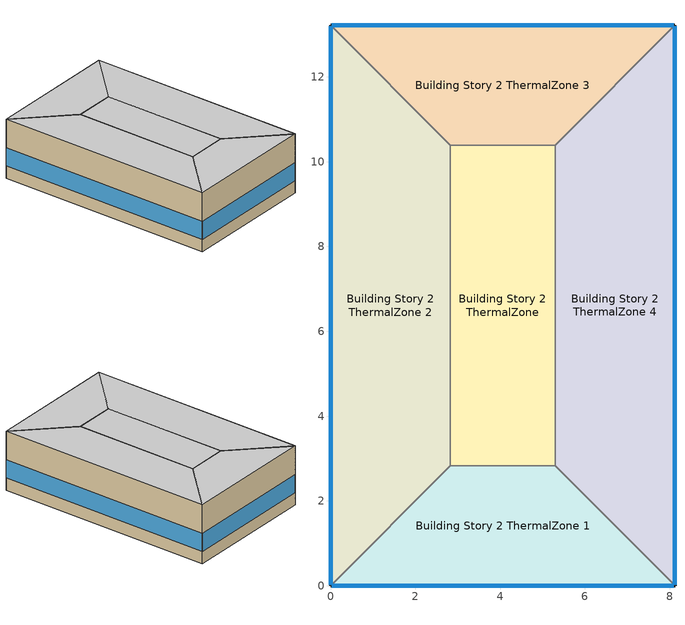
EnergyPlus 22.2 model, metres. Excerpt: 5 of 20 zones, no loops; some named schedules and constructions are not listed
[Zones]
Building Story 2 ThermalZone
 floor adiabatic (Typical Interior Floor): 5.29,2.83 2.83,2.83 2.83,10.39 5.29,10.39 z3.6
 wall adiabatic (Typical Interior Wall): 2.83,2.83 5.29,2.83 5.29,10.39 2.83,10.39 2.83,2.83 z3.6:7.2
 ceiling adiabatic (Typical Interior Ceiling): 5.29,10.39 2.83,10.39 2.83,2.83 5.29,2.83 z7.2
Building Story 2 ThermalZone 1
 floor adiabatic (Typical Interior Ceiling): 8.12,0 0,0 2.83,2.83 5.29,2.83 z3.6
 wall outside (Typical Insulated Steel Framed Exterior Wall R-20.41): 0,0 8.12,0 z3.6:7.2
 wall adiabatic (Typical Interior Wall): 8.12,0 5.29,2.83 2.83,2.83 0,0 z3.6:7.2
 window (U 0.48 SHGC 0.40 Dbl Ref-D Clr 6mm/13mm): 0.03,0 8.1,0 z4.36:5.45
 ceiling adiabatic (Typical Interior Ceiling): 5.29,2.83 2.83,2.83 0,0 8.12,0 z7.2
Building Story 2 ThermalZone 2
 floor adiabatic (Typical Interior Ceiling): 0,0 0,13.22 2.83,10.39 2.83,2.83 z3.6
 wall outside (Typical Insulated Steel Framed Exterior Wall R-20.41): 0,13.22 0,0 z3.6:7.2
 wall adiabatic (Typical Interior Wall): 0,0 2.83,2.83 2.83,10.39 0,13.22 z3.6:7.2
 window (U 0.48 SHGC 0.40 Dbl Ref-D Clr 6mm/13mm): 0,13.19 0,0.03 z4.36:5.45
 ceiling adiabatic (Typical Interior Ceiling): 2.83,2.83 2.83,10.39 0,13.22 0,0 z7.2
Building Story 2 ThermalZone 3
 floor adiabatic (Typical Interior Ceiling): 0,13.22 8.12,13.22 5.29,10.39 2.83,10.39 z3.6
 wall outside (Typical Insulated Steel Framed Exterior Wall R-20.41): 8.12,13.22 0,13.22 z3.6:7.2
 wall adiabatic (Typical Interior Wall): 0,13.22 2.83,10.39 5.29,10.39 8.12,13.22 z3.6:7.2
 window (U 0.48 SHGC 0.40 Dbl Ref-D Clr 6mm/13mm): 8.1,13.22 0.03,13.22 z4.36:5.45
 ceiling adiabatic (Typical Interior Ceiling): 2.83,10.39 5.29,10.39 8.12,13.22 0,13.22 z7.2
Building Story 2 ThermalZone 4
 floor adiabatic (Typical Interior Ceiling): 8.12,13.22 8.12,0 5.29,2.83 5.29,10.39 z3.6
 wall outside (Typical Insulated Steel Framed Exterior Wall R-20.41): 8.12,0 8.12,13.22 z3.6:7.2
 wall adiabatic (Typical Interior Wall): 8.12,13.22 5.29,10.39 5.29,2.83 8.12,0 z3.6:7.2
 window (U 0.48 SHGC 0.40 Dbl Ref-D Clr 6mm/13mm): 8.12,0.03 8.12,13.19 z4.36:5.45
 ceiling adiabatic (Typical Interior Ceiling): 5.29,10.39 5.29,2.83 8.12,0 8.12,13.22 z7.2
[Schedule:Day:Interval]
SchoolSecondary KITCHEN_GAS_EQUIP_SCH Wknd Day; SchoolSecondary KITCHEN_GAS_EQUIP_SCH Wknd Day 1; SchoolSecondary KITCHEN_GAS_EQUIP_SCH Default; SchoolSecondary KITCHEN_GAS_EQUIP_SCH Winter Design Day: No, 24:00, 0.02
SchoolSecondary KITCHEN_GAS_EQUIP_SCH Wkdy|SmrDsn Day; SchoolSecondary KITCHEN_GAS_EQUIP_SCH Wkdy|SmrDsn Day 1; SchoolSecondary KITCHEN_GAS_EQUIP_SCH Wkdy|SmrDsn Day 2; SchoolSecondary KITCHEN_GAS_EQUIP_SCH Summer Design Day: No, 08:00, 0.02, 10:00, 0.15, 13:00, 0.2, 15:00, 0.1, 24:00, 0.02
SchoolSecondary BLDG_LIGHT_CORRIDOR_SCH_2013 Wknd Day; SchoolSecondary BLDG_LIGHT_CORRIDOR_SCH_2013 Wknd Day 1; SchoolSecondary BLDG_LIGHT_CORRIDOR_SCH_2013 Default: No, 24:00, 0.1773
SchoolSecondary BLDG_LIGHT_CORRIDOR_SCH_2013 Wkdy Day; SchoolSecondary BLDG_LIGHT_CORRIDOR_SCH_2013 Wkdy Day 2: No, 07:00, 0.1773, 08:00, 0.9, 21:00, 0.551772, 24:00, 0.1773
SchoolSecondary BLDG_LIGHT_CORRIDOR_SCH_2013 Wkdy Day 1: No, 08:00, 0.1773, 20:00, 0.30654, 21:00, 0.108699, 24:00, 0.1773
SchoolSecondary BLDG_LIGHT_CORRIDOR_SCH_2013 Summer Design Day; OfficeMedium BLDG_LIGHT_SCH_2013 Summer Design Day; OfficeMedium BLDG_EQUIP_SCH_2013 Summer Design Day: No, 24:00, 1
SchoolSecondary BLDG_LIGHT_CORRIDOR_SCH_2013 Winter Design Day; Schedule Day 5; OfficeMedium BLDG_LIGHT_SCH_2013 Winter Design Day; OfficeMedium BLDG_OCC_SCH Winter Design Day; Schedule Day 8; OfficeMedium BLDG_EQUIP_SCH_2013 Winter Design Day: No, 24:00, 0
OfficeMedium BLDG_LIGHT_SCH_2013 Sun Day: No, 06:00, 0.05, 18:00, 0.0431163, 24:00, 0.05
OfficeMedium BLDG_LIGHT_SCH_2013 Wkdy Day: No, 05:00, 0.05, 06:00, 0.1, 07:00, 0.0862326, 08:00, 0.258698, 17:00, 0.776093, 18:00, 0.431163, 20:00, 0.258698, 22:00, 0.172465, 23:00, 0.0862326, 24:00, 0.0431163
OfficeMedium BLDG_LIGHT_SCH_2013 Sat Day: No, 06:00, 0.05, 08:00, 0.0862326, 12:00, 0.258698, 17:00, 0.129349, 19:00, 0.0431163, 24:00, 0.05
OfficeMedium BLDG_OCC_SCH Default: No, 06:00, 0, 18:00, 0.05, 24:00, 0
OfficeMedium BLDG_OCC_SCH Wkdy Day: No, 06:00, 0, 07:00, 0.1, 08:00, 0.2, 12:00, 0.95, 13:00, 0.5, 17:00, 0.95, 18:00, 0.3, 22:00, 0.1, 24:00, 0.05
OfficeMedium BLDG_OCC_SCH Sat Day: No, 06:00, 0, 08:00, 0.1, 12:00, 0.3, 17:00, 0.1, 19:00, 0.05, 24:00, 0
OfficeMedium BLDG_OCC_SCH Summer Design Day: No, 06:00, 0, 22:00, 1, 24:00, 0.05
OfficeMedium ACTIVITY_SCH Default; OfficeMedium ACTIVITY_SCH Summer Design Day; OfficeMedium ACTIVITY_SCH Winter Design Day: No, 24:00, 120
OfficeMedium BLDG_EQUIP_SCH_2013 Sun Day: No, 06:00, 0.230755, 18:00, 0.288107, 24:00, 0.230755
OfficeMedium BLDG_EQUIP_SCH_2013 Wkdy Day: No, 06:00, 0.307674, 08:00, 0.381235, 12:00, 0.857778, 13:00, 0.76247, 17:00, 0.857778, 18:00, 0.476543, 24:00, 0.381235
OfficeMedium BLDG_EQUIP_SCH_2013 Sat Day: No, 06:00, 0.230755, 08:00, 0.381235, 12:00, 0.476543, 17:00, 0.33358, 19:00, 0.285926, 24:00, 0.230755
Schedule Day 80: No, 06:00, 0, 24:00, 1
Schedule Day 81: No, 06:00, 0.7, 24:00, 1
[Schedule:Week:Daily]
SchoolSecondary BLDG_OCC_SCH_Gym Week Rule - Jan1-Jun24: SchoolSecondary BLDG_OCC_SCH_Gym Wknd Day, SchoolSecondary BLDG_OCC_SCH_Gym Wkdy|SmrDsn Day, SchoolSecondary BLDG_OCC_SCH_Gym Wkdy|SmrDsn Day, SchoolSecondary BLDG_OCC_SCH_Gym Wkdy|SmrDsn Day, SchoolSecondary BLDG_OCC_SCH_Gym Wkdy|SmrDsn Day, SchoolSecondary BLDG_OCC_SCH_Gym Wkdy|SmrDsn Day, SchoolSecondary BLDG_OCC_SCH_Gym Wknd Day, SchoolSecondary BLDG_OCC_SCH_Gym Default, SchoolSecondary BLDG_OCC_SCH_Gym Summer Design Day, SchoolSecondary BLDG_OCC_SCH_Gym Winter Design Day, SchoolSecondary BLDG_OCC_SCH_Gym Default, SchoolSecondary BLDG_OCC_SCH_Gym Default
SchoolSecondary BLDG_OCC_SCH_Gym Week Rule - Jun25-Jul1: SchoolSecondary BLDG_OCC_SCH_Gym Wknd Day, SchoolSecondary BLDG_OCC_SCH_Gym Wkdy|SmrDsn Day, SchoolSecondary BLDG_OCC_SCH_Gym Wkdy|SmrDsn Day, SchoolSecondary BLDG_OCC_SCH_Gym Wkdy|SmrDsn Day, SchoolSecondary BLDG_OCC_SCH_Gym Wkdy|SmrDsn Day, SchoolSecondary BLDG_OCC_SCH_Gym Wkdy|SmrDsn Day, SchoolSecondary BLDG_OCC_SCH_Gym Wknd Day 1, SchoolSecondary BLDG_OCC_SCH_Gym Default, SchoolSecondary BLDG_OCC_SCH_Gym Summer Design Day, SchoolSecondary BLDG_OCC_SCH_Gym Winter Design Day, SchoolSecondary BLDG_OCC_SCH_Gym Default, SchoolSecondary BLDG_OCC_SCH_Gym Default
SchoolSecondary BLDG_OCC_SCH_Gym Week Rule - Jul2-Aug26: SchoolSecondary BLDG_OCC_SCH_Gym Wknd Day 1, SchoolSecondary BLDG_OCC_SCH_Gym Wkdy|SmrDsn Day 1, SchoolSecondary BLDG_OCC_SCH_Gym Wkdy|SmrDsn Day 1, SchoolSecondary BLDG_OCC_SCH_Gym Wkdy|SmrDsn Day 1, SchoolSecondary BLDG_OCC_SCH_Gym Wkdy|SmrDsn Day 1, SchoolSecondary BLDG_OCC_SCH_Gym Wkdy|SmrDsn Day 1, SchoolSecondary BLDG_OCC_SCH_Gym Wknd Day 1, SchoolSecondary BLDG_OCC_SCH_Gym Default, SchoolSecondary BLDG_OCC_SCH_Gym Summer Design Day, SchoolSecondary BLDG_OCC_SCH_Gym Winter Design Day, SchoolSecondary BLDG_OCC_SCH_Gym Default, SchoolSecondary BLDG_OCC_SCH_Gym Default
SchoolSecondary BLDG_OCC_SCH_Gym Week Rule - Aug27-Sep2: SchoolSecondary BLDG_OCC_SCH_Gym Wknd Day 1, SchoolSecondary BLDG_OCC_SCH_Gym Wkdy|SmrDsn Day 1, SchoolSecondary BLDG_OCC_SCH_Gym Wkdy|SmrDsn Day 1, SchoolSecondary BLDG_OCC_SCH_Gym Wkdy|SmrDsn Day 1, SchoolSecondary BLDG_OCC_SCH_Gym Wkdy|SmrDsn Day 1, SchoolSecondary BLDG_OCC_SCH_Gym Wkdy|SmrDsn Day 2, SchoolSecondary BLDG_OCC_SCH_Gym Default, SchoolSecondary BLDG_OCC_SCH_Gym Default, SchoolSecondary BLDG_OCC_SCH_Gym Summer Design Day, SchoolSecondary BLDG_OCC_SCH_Gym Winter Design Day, SchoolSecondary BLDG_OCC_SCH_Gym Default, SchoolSecondary BLDG_OCC_SCH_Gym Default
SchoolSecondary BLDG_OCC_SCH_Gym Week Rule - Sep3-Dec31: SchoolSecondary BLDG_OCC_SCH_Gym Default, SchoolSecondary BLDG_OCC_SCH_Gym Wkdy|SmrDsn Day 2, SchoolSecondary BLDG_OCC_SCH_Gym Wkdy|SmrDsn Day 2, SchoolSecondary BLDG_OCC_SCH_Gym Wkdy|SmrDsn Day 2, SchoolSecondary BLDG_OCC_SCH_Gym Wkdy|SmrDsn Day 2, SchoolSecondary BLDG_OCC_SCH_Gym Wkdy|SmrDsn Day 2, SchoolSecondary BLDG_OCC_SCH_Gym Default, SchoolSecondary BLDG_OCC_SCH_Gym Default, SchoolSecondary BLDG_OCC_SCH_Gym Summer Design Day, SchoolSecondary BLDG_OCC_SCH_Gym Winter Design Day, SchoolSecondary BLDG_OCC_SCH_Gym Default, SchoolSecondary BLDG_OCC_SCH_Gym Default
SchoolSecondary BLDG_OCC_SCH Week Rule - Jan1-Jun10: SchoolSecondary BLDG_OCC_SCH Wknd Day, SchoolSecondary BLDG_OCC_SCH Wkdy|SmrDsn Day, SchoolSecondary BLDG_OCC_SCH Wkdy|SmrDsn Day, SchoolSecondary BLDG_OCC_SCH Wkdy|SmrDsn Day, SchoolSecondary BLDG_OCC_SCH Wkdy|SmrDsn Day, SchoolSecondary BLDG_OCC_SCH Wkdy|SmrDsn Day, SchoolSecondary BLDG_OCC_SCH Wknd Day, SchoolSecondary BLDG_OCC_SCH Default, SchoolSecondary BLDG_OCC_SCH Summer Design Day, SchoolSecondary BLDG_OCC_SCH Winter Design Day, SchoolSecondary BLDG_OCC_SCH Default, SchoolSecondary BLDG_OCC_SCH Default
SchoolSecondary BLDG_OCC_SCH Week Rule - Jun11-Jun17: SchoolSecondary BLDG_OCC_SCH Wknd Day, SchoolSecondary BLDG_OCC_SCH Wkdy|SmrDsn Day, SchoolSecondary BLDG_OCC_SCH Wkdy|SmrDsn Day, SchoolSecondary BLDG_OCC_SCH Wkdy|SmrDsn Day, SchoolSecondary BLDG_OCC_SCH Wkdy|SmrDsn Day, SchoolSecondary BLDG_OCC_SCH Wkdy|SmrDsn Day 1, SchoolSecondary BLDG_OCC_SCH Wknd Day 1, SchoolSecondary BLDG_OCC_SCH Default, SchoolSecondary BLDG_OCC_SCH Summer Design Day, SchoolSecondary BLDG_OCC_SCH Winter Design Day, SchoolSecondary BLDG_OCC_SCH Default, SchoolSecondary BLDG_OCC_SCH Default
SchoolSecondary BLDG_OCC_SCH Week Rule - Jun18-Sep9: SchoolSecondary BLDG_OCC_SCH Wknd Day 1, SchoolSecondary BLDG_OCC_SCH Wkdy|SmrDsn Day 1, SchoolSecondary BLDG_OCC_SCH Wkdy|SmrDsn Day 1, SchoolSecondary BLDG_OCC_SCH Wkdy|SmrDsn Day 1, SchoolSecondary BLDG_OCC_SCH Wkdy|SmrDsn Day 1, SchoolSecondary BLDG_OCC_SCH Wkdy|SmrDsn Day 1, SchoolSecondary BLDG_OCC_SCH Wknd Day 1, SchoolSecondary BLDG_OCC_SCH Default, SchoolSecondary BLDG_OCC_SCH Summer Design Day, SchoolSecondary BLDG_OCC_SCH Winter Design Day, SchoolSecondary BLDG_OCC_SCH Default, SchoolSecondary BLDG_OCC_SCH Default
SchoolSecondary BLDG_OCC_SCH Week Rule - Sep10-Sep16: SchoolSecondary BLDG_OCC_SCH Wknd Day 1, SchoolSecondary BLDG_OCC_SCH Wkdy|SmrDsn Day 1, SchoolSecondary BLDG_OCC_SCH Wkdy|SmrDsn Day 1, SchoolSecondary BLDG_OCC_SCH Wkdy|SmrDsn Day 1, SchoolSecondary BLDG_OCC_SCH Wkdy|SmrDsn Day 1, SchoolSecondary BLDG_OCC_SCH Wkdy|SmrDsn Day 1, SchoolSecondary BLDG_OCC_SCH Default, SchoolSecondary BLDG_OCC_SCH Default, SchoolSecondary BLDG_OCC_SCH Summer Design Day, SchoolSecondary BLDG_OCC_SCH Winter Design Day, SchoolSecondary BLDG_OCC_SCH Default, SchoolSecondary BLDG_OCC_SCH Default
SchoolSecondary BLDG_OCC_SCH Week Rule - Sep17-Dec31: SchoolSecondary BLDG_OCC_SCH Default, SchoolSecondary BLDG_OCC_SCH Wkdy|SmrDsn Day 2, SchoolSecondary BLDG_OCC_SCH Wkdy|SmrDsn Day 2, SchoolSecondary BLDG_OCC_SCH Wkdy|SmrDsn Day 2, SchoolSecondary BLDG_OCC_SCH Wkdy|SmrDsn Day 2, SchoolSecondary BLDG_OCC_SCH Wkdy|SmrDsn Day 2, SchoolSecondary BLDG_OCC_SCH Default, SchoolSecondary BLDG_OCC_SCH Default, SchoolSecondary BLDG_OCC_SCH Summer Design Day, SchoolSecondary BLDG_OCC_SCH Winter Design Day, SchoolSecondary BLDG_OCC_SCH Default, SchoolSecondary BLDG_OCC_SCH Default
SchoolSecondary BLDG_OCC_SCH_Offices Week Rule - Jan1-Jun24: SchoolSecondary BLDG_OCC_SCH_Offices Wknd Day, SchoolSecondary BLDG_OCC_SCH_Offices Wkdy|SmrDsn Day, SchoolSecondary BLDG_OCC_SCH_Offices Wkdy|SmrDsn Day, SchoolSecondary BLDG_OCC_SCH_Offices Wkdy|SmrDsn Day, SchoolSecondary BLDG_OCC_SCH_Offices Wkdy|SmrDsn Day, SchoolSecondary BLDG_OCC_SCH_Offices Wkdy|SmrDsn Day, SchoolSecondary BLDG_OCC_SCH_Offices Wknd Day, SchoolSecondary BLDG_OCC_SCH_Offices Default, SchoolSecondary BLDG_OCC_SCH_Offices Summer Design Day, SchoolSecondary BLDG_OCC_SCH_Offices Winter Design Day, SchoolSecondary BLDG_OCC_SCH_Offices Default, SchoolSecondary BLDG_OCC_SCH_Offices Default
SchoolSecondary BLDG_OCC_SCH_Offices Week Rule - Jun25-Jul1: SchoolSecondary BLDG_OCC_SCH_Offices Wknd Day, SchoolSecondary BLDG_OCC_SCH_Offices Wkdy|SmrDsn Day, SchoolSecondary BLDG_OCC_SCH_Offices Wkdy|SmrDsn Day, SchoolSecondary BLDG_OCC_SCH_Offices Wkdy|SmrDsn Day, SchoolSecondary BLDG_OCC_SCH_Offices Wkdy|SmrDsn Day, SchoolSecondary BLDG_OCC_SCH_Offices Wkdy|SmrDsn Day, SchoolSecondary BLDG_OCC_SCH_Offices Wknd Day 1, SchoolSecondary BLDG_OCC_SCH_Offices Default, SchoolSecondary BLDG_OCC_SCH_Offices Summer Design Day, SchoolSecondary BLDG_OCC_SCH_Offices Winter Design Day, SchoolSecondary BLDG_OCC_SCH_Offices Default, SchoolSecondary BLDG_OCC_SCH_Offices Default
SchoolSecondary BLDG_OCC_SCH_Offices Week Rule - Jul2-Aug26: SchoolSecondary BLDG_OCC_SCH_Offices Wknd Day 1, SchoolSecondary BLDG_OCC_SCH_Offices Wkdy|SmrDsn Day 1, SchoolSecondary BLDG_OCC_SCH_Offices Wkdy|SmrDsn Day 1, SchoolSecondary BLDG_OCC_SCH_Offices Wkdy|SmrDsn Day 1, SchoolSecondary BLDG_OCC_SCH_Offices Wkdy|SmrDsn Day 1, SchoolSecondary BLDG_OCC_SCH_Offices Wkdy|SmrDsn Day 1, SchoolSecondary BLDG_OCC_SCH_Offices Wknd Day 1, SchoolSecondary BLDG_OCC_SCH_Offices Default, SchoolSecondary BLDG_OCC_SCH_Offices Summer Design Day, SchoolSecondary BLDG_OCC_SCH_Offices Winter Design Day, SchoolSecondary BLDG_OCC_SCH_Offices Default, SchoolSecondary BLDG_OCC_SCH_Offices Default
SchoolSecondary BLDG_OCC_SCH_Offices Week Rule - Aug27-Sep2: SchoolSecondary BLDG_OCC_SCH_Offices Wknd Day 1, SchoolSecondary BLDG_OCC_SCH_Offices Wkdy|SmrDsn Day 1, SchoolSecondary BLDG_OCC_SCH_Offices Wkdy|SmrDsn Day 1, SchoolSecondary BLDG_OCC_SCH_Offices Wkdy|SmrDsn Day 1, SchoolSecondary BLDG_OCC_SCH_Offices Wkdy|SmrDsn Day 1, SchoolSecondary BLDG_OCC_SCH_Offices Wkdy|SmrDsn Day 2, SchoolSecondary BLDG_OCC_SCH_Offices Default, SchoolSecondary BLDG_OCC_SCH_Offices Default, SchoolSecondary BLDG_OCC_SCH_Offices Summer Design Day, SchoolSecondary BLDG_OCC_SCH_Offices Winter Design Day, SchoolSecondary BLDG_OCC_SCH_Offices Default, SchoolSecondary BLDG_OCC_SCH_Offices Default
SchoolSecondary BLDG_OCC_SCH_Offices Week Rule - Sep3-Dec31: SchoolSecondary BLDG_OCC_SCH_Offices Default, SchoolSecondary BLDG_OCC_SCH_Offices Wkdy|SmrDsn Day 2, SchoolSecondary BLDG_OCC_SCH_Offices Wkdy|SmrDsn Day 2, SchoolSecondary BLDG_OCC_SCH_Offices Wkdy|SmrDsn Day 2, SchoolSecondary BLDG_OCC_SCH_Offices Wkdy|SmrDsn Day 2, SchoolSecondary BLDG_OCC_SCH_Offices Wkdy|SmrDsn Day 2, SchoolSecondary BLDG_OCC_SCH_Offices Default, SchoolSecondary BLDG_OCC_SCH_Offices Default, SchoolSecondary BLDG_OCC_SCH_Offices Summer Design Day, SchoolSecondary BLDG_OCC_SCH_Offices Winter Design Day, SchoolSecondary BLDG_OCC_SCH_Offices Default, SchoolSecondary BLDG_OCC_SCH_Offices Default
Elevator Schedule 3 Week Rule - Jan1-Jun10: 19 space(s) Occ Sch Sunday 3, 19 space(s) Occ Sch Default 3, 19 space(s) Occ Sch Tuesday 19, 19 space(s) Occ Sch Wednesday 19, 19 space(s) Occ Sch Thursday 19, 19 space(s) Occ Sch Friday 19, 19 space(s) Occ Sch Saturday 3, 19 space(s) Occ Sch Default 3, 19 space(s) Occ Sch Summer Design Day 3, 19 space(s) Occ Sch Winter Design Day 3, 19 space(s) Occ Sch Default 3, 19 space(s) Occ Sch Default 3
Elevator Schedule 3 Week Rule - Jun11-Jun17: 19 space(s) Occ Sch Sunday 3, 19 space(s) Occ Sch Default 3, 19 space(s) Occ Sch Tuesday 19, 19 space(s) Occ Sch Wednesday 19, 19 space(s) Occ Sch Thursday 19, 19 space(s) Occ Sch Friday 18, 19 space(s) Occ Sch Saturday 3, 19 space(s) Occ Sch Default 3, 19 space(s) Occ Sch Summer Design Day 3, 19 space(s) Occ Sch Winter Design Day 3, 19 space(s) Occ Sch Default 3, 19 space(s) Occ Sch Default 3
Elevator Schedule 3 Week Rule - Jun18-Jul1: 19 space(s) Occ Sch Sunday 3, 19 space(s) Occ Sch Monday 16, 19 space(s) Occ Sch Tuesday 18, 19 space(s) Occ Sch Wednesday 18, 19 space(s) Occ Sch Thursday 18, 19 space(s) Occ Sch Friday 18, 19 space(s) Occ Sch Saturday 3, 19 space(s) Occ Sch Default 3, 19 space(s) Occ Sch Summer Design Day 3, 19 space(s) Occ Sch Winter Design Day 3, 19 space(s) Occ Sch Default 3, 19 space(s) Occ Sch Default 3
Elevator Schedule 3 Week Rule - Jul2-Aug26: 19 space(s) Occ Sch Sunday 3, 19 space(s) Occ Sch Monday 15, 19 space(s) Occ Sch Tuesday 17, 19 space(s) Occ Sch Wednesday 17, 19 space(s) Occ Sch Thursday 17, 19 space(s) Occ Sch Friday 17, 19 space(s) Occ Sch Saturday 3, 19 space(s) Occ Sch Default 3, 19 space(s) Occ Sch Summer Design Day 3, 19 space(s) Occ Sch Winter Design Day 3, 19 space(s) Occ Sch Default 3, 19 space(s) Occ Sch Default 3
Elevator Schedule 3 Week Rule - Aug27-Sep2: 19 space(s) Occ Sch Sunday 3, 19 space(s) Occ Sch Monday 15, 19 space(s) Occ Sch Tuesday 17, 19 space(s) Occ Sch Wednesday 17, 19 space(s) Occ Sch Thursday 17, 19 space(s) Occ Sch Friday 16, 19 space(s) Occ Sch Saturday 3, 19 space(s) Occ Sch Default 3, 19 space(s) Occ Sch Summer Design Day 3, 19 space(s) Occ Sch Winter Design Day 3, 19 space(s) Occ Sch Default 3, 19 space(s) Occ Sch Default 3
Elevator Schedule 3 Week Rule - Sep3-Sep16: 19 space(s) Occ Sch Sunday 3, 19 space(s) Occ Sch Monday 14, 19 space(s) Occ Sch Tuesday 16, 19 space(s) Occ Sch Wednesday 16, 19 space(s) Occ Sch Thursday 16, 19 space(s) Occ Sch Friday 16, 19 space(s) Occ Sch Saturday 3, 19 space(s) Occ Sch Default 3, 19 space(s) Occ Sch Summer Design Day 3, 19 space(s) Occ Sch Winter Design Day 3, 19 space(s) Occ Sch Default 3, 19 space(s) Occ Sch Default 3
Elevator Schedule 3 Week Rule - Sep17-Dec31: 19 space(s) Occ Sch Sunday 3, 19 space(s) Occ Sch Monday 13, 19 space(s) Occ Sch Tuesday 15, 19 space(s) Occ Sch Wednesday 15, 19 space(s) Occ Sch Thursday 15, 19 space(s) Occ Sch Friday 15, 19 space(s) Occ Sch Saturday 3, 19 space(s) Occ Sch Default 3, 19 space(s) Occ Sch Summer Design Day 3, 19 space(s) Occ Sch Winter Design Day 3, 19 space(s) Occ Sch Default 3, 19 space(s) Occ Sch Default 3
Elevator Schedule 1 Week Rule - Jan1-Jun10: 19 space(s) Occ Sch Sunday 1, 19 space(s) Occ Sch Default 1, 19 space(s) Occ Sch Tuesday 9, 19 space(s) Occ Sch Wednesday 9, 19 space(s) Occ Sch Thursday 9, 19 space(s) Occ Sch Friday 9, 19 space(s) Occ Sch Saturday 1, 19 space(s) Occ Sch Default 1, 19 space(s) Occ Sch Summer Design Day 1, 19 space(s) Occ Sch Winter Design Day 1, 19 space(s) Occ Sch Default 1, 19 space(s) Occ Sch Default 1
Elevator Schedule 1 Week Rule - Jun11-Jun17: 19 space(s) Occ Sch Sunday 1, 19 space(s) Occ Sch Default 1, 19 space(s) Occ Sch Tuesday 9, 19 space(s) Occ Sch Wednesday 9, 19 space(s) Occ Sch Thursday 9, 19 space(s) Occ Sch Friday 8, 19 space(s) Occ Sch Saturday 1, 19 space(s) Occ Sch Default 1, 19 space(s) Occ Sch Summer Design Day 1, 19 space(s) Occ Sch Winter Design Day 1, 19 space(s) Occ Sch Default 1, 19 space(s) Occ Sch Default 1
Elevator Schedule 1 Week Rule - Jun18-Jul1: 19 space(s) Occ Sch Sunday 1, 19 space(s) Occ Sch Monday 8, 19 space(s) Occ Sch Tuesday 8, 19 space(s) Occ Sch Wednesday 8, 19 space(s) Occ Sch Thursday 8, 19 space(s) Occ Sch Friday 8, 19 space(s) Occ Sch Saturday 1, 19 space(s) Occ Sch Default 1, 19 space(s) Occ Sch Summer Design Day 1, 19 space(s) Occ Sch Winter Design Day 1, 19 space(s) Occ Sch Default 1, 19 space(s) Occ Sch Default 1
Elevator Schedule 1 Week Rule - Jul2-Aug26: 19 space(s) Occ Sch Sunday 1, 19 space(s) Occ Sch Monday 7, 19 space(s) Occ Sch Tuesday 7, 19 space(s) Occ Sch Wednesday 7, 19 space(s) Occ Sch Thursday 7, 19 space(s) Occ Sch Friday 7, 19 space(s) Occ Sch Saturday 1, 19 space(s) Occ Sch Default 1, 19 space(s) Occ Sch Summer Design Day 1, 19 space(s) Occ Sch Winter Design Day 1, 19 space(s) Occ Sch Default 1, 19 space(s) Occ Sch Default 1
Elevator Schedule 1 Week Rule - Aug27-Sep2: 19 space(s) Occ Sch Sunday 1, 19 space(s) Occ Sch Monday 7, 19 space(s) Occ Sch Tuesday 7, 19 space(s) Occ Sch Wednesday 7, 19 space(s) Occ Sch Thursday 7, 19 space(s) Occ Sch Friday 6, 19 space(s) Occ Sch Saturday 1, 19 space(s) Occ Sch Default 1, 19 space(s) Occ Sch Summer Design Day 1, 19 space(s) Occ Sch Winter Design Day 1, 19 space(s) Occ Sch Default 1, 19 space(s) Occ Sch Default 1
Elevator Schedule 1 Week Rule - Sep3-Sep16: 19 space(s) Occ Sch Sunday 1, 19 space(s) Occ Sch Monday 6, 19 space(s) Occ Sch Tuesday 6, 19 space(s) Occ Sch Wednesday 6, 19 space(s) Occ Sch Thursday 6, 19 space(s) Occ Sch Friday 6, 19 space(s) Occ Sch Saturday 1, 19 space(s) Occ Sch Default 1, 19 space(s) Occ Sch Summer Design Day 1, 19 space(s) Occ Sch Winter Design Day 1, 19 space(s) Occ Sch Default 1, 19 space(s) Occ Sch Default 1
Elevator Schedule 1 Week Rule - Sep17-Dec31: 19 space(s) Occ Sch Sunday 1, 19 space(s) Occ Sch Monday 5, 19 space(s) Occ Sch Tuesday 5, 19 space(s) Occ Sch Wednesday 5, 19 space(s) Occ Sch Thursday 5, 19 space(s) Occ Sch Friday 5, 19 space(s) Occ Sch Saturday 1, 19 space(s) Occ Sch Default 1, 19 space(s) Occ Sch Summer Design Day 1, 19 space(s) Occ Sch Winter Design Day 1, 19 space(s) Occ Sch Default 1, 19 space(s) Occ Sch Default 1
Elevator Schedule 2 Week Rule - Jan1-Jun10: 19 space(s) Occ Sch Sunday 2, 19 space(s) Occ Sch Default 2, 19 space(s) Occ Sch Tuesday 14, 19 space(s) Occ Sch Wednesday 14, 19 space(s) Occ Sch Thursday 14, 19 space(s) Occ Sch Friday 14, 19 space(s) Occ Sch Saturday 2, 19 space(s) Occ Sch Default 2, 19 space(s) Occ Sch Summer Design Day 2, 19 space(s) Occ Sch Winter Design Day 2, 19 space(s) Occ Sch Default 2, 19 space(s) Occ Sch Default 2
Elevator Schedule 2 Week Rule - Jun11-Jun17: 19 space(s) Occ Sch Sunday 2, 19 space(s) Occ Sch Default 2, 19 space(s) Occ Sch Tuesday 14, 19 space(s) Occ Sch Wednesday 14, 19 space(s) Occ Sch Thursday 14, 19 space(s) Occ Sch Friday 13, 19 space(s) Occ Sch Saturday 2, 19 space(s) Occ Sch Default 2, 19 space(s) Occ Sch Summer Design Day 2, 19 space(s) Occ Sch Winter Design Day 2, 19 space(s) Occ Sch Default 2, 19 space(s) Occ Sch Default 2
Elevator Schedule 2 Week Rule - Jun18-Jul1: 19 space(s) Occ Sch Sunday 2, 19 space(s) Occ Sch Monday 12, 19 space(s) Occ Sch Tuesday 13, 19 space(s) Occ Sch Wednesday 13, 19 space(s) Occ Sch Thursday 13, 19 space(s) Occ Sch Friday 13, 19 space(s) Occ Sch Saturday 2, 19 space(s) Occ Sch Default 2, 19 space(s) Occ Sch Summer Design Day 2, 19 space(s) Occ Sch Winter Design Day 2, 19 space(s) Occ Sch Default 2, 19 space(s) Occ Sch Default 2
Elevator Schedule 2 Week Rule - Jul2-Aug26: 19 space(s) Occ Sch Sunday 2, 19 space(s) Occ Sch Monday 11, 19 space(s) Occ Sch Tuesday 12, 19 space(s) Occ Sch Wednesday 12, 19 space(s) Occ Sch Thursday 12, 19 space(s) Occ Sch Friday 12, 19 space(s) Occ Sch Saturday 2, 19 space(s) Occ Sch Default 2, 19 space(s) Occ Sch Summer Design Day 2, 19 space(s) Occ Sch Winter Design Day 2, 19 space(s) Occ Sch Default 2, 19 space(s) Occ Sch Default 2
Elevator Schedule 2 Week Rule - Aug27-Sep2: 19 space(s) Occ Sch Sunday 2, 19 space(s) Occ Sch Monday 11, 19 space(s) Occ Sch Tuesday 12, 19 space(s) Occ Sch Wednesday 12, 19 space(s) Occ Sch Thursday 12, 19 space(s) Occ Sch Friday 11, 19 space(s) Occ Sch Saturday 2, 19 space(s) Occ Sch Default 2, 19 space(s) Occ Sch Summer Design Day 2, 19 space(s) Occ Sch Winter Design Day 2, 19 space(s) Occ Sch Default 2, 19 space(s) Occ Sch Default 2
Elevator Schedule 2 Week Rule - Sep3-Sep16: 19 space(s) Occ Sch Sunday 2, 19 space(s) Occ Sch Monday 10, 19 space(s) Occ Sch Tuesday 11, 19 space(s) Occ Sch Wednesday 11, 19 space(s) Occ Sch Thursday 11, 19 space(s) Occ Sch Friday 11, 19 space(s) Occ Sch Saturday 2, 19 space(s) Occ Sch Default 2, 19 space(s) Occ Sch Summer Design Day 2, 19 space(s) Occ Sch Winter Design Day 2, 19 space(s) Occ Sch Default 2, 19 space(s) Occ Sch Default 2
Elevator Schedule 2 Week Rule - Sep17-Dec31: 19 space(s) Occ Sch Sunday 2, 19 space(s) Occ Sch Monday 9, 19 space(s) Occ Sch Tuesday 10, 19 space(s) Occ Sch Wednesday 10, 19 space(s) Occ Sch Thursday 10, 19 space(s) Occ Sch Friday 10, 19 space(s) Occ Sch Saturday 2, 19 space(s) Occ Sch Default 2, 19 space(s) Occ Sch Summer Design Day 2, 19 space(s) Occ Sch Winter Design Day 2, 19 space(s) Occ Sch Default 2, 19 space(s) Occ Sch Default 2
SchoolSecondary BLDG_EQUIP_SCH_2013 Week Rule - Jan1-Jun24: SchoolSecondary BLDG_EQUIP_SCH_2013 Default|Wknd Day, SchoolSecondary BLDG_EQUIP_SCH_2013 Wkdy Day, SchoolSecondary BLDG_EQUIP_SCH_2013 Wkdy Day, SchoolSecondary BLDG_EQUIP_SCH_2013 Wkdy Day, SchoolSecondary BLDG_EQUIP_SCH_2013 Wkdy Day, SchoolSecondary BLDG_EQUIP_SCH_2013 Wkdy Day, SchoolSecondary BLDG_EQUIP_SCH_2013 Default|Wknd Day, SchoolSecondary BLDG_EQUIP_SCH_2013 Default, SchoolSecondary BLDG_EQUIP_SCH_2013 Summer Design Day, SchoolSecondary BLDG_EQUIP_SCH_2013 Winter Design Day 2, SchoolSecondary BLDG_EQUIP_SCH_2013 Default, SchoolSecondary BLDG_EQUIP_SCH_2013 Default
SchoolSecondary BLDG_EQUIP_SCH_2013 Week Rule - Jun25-Jul1: SchoolSecondary BLDG_EQUIP_SCH_2013 Default|Wknd Day, SchoolSecondary BLDG_EQUIP_SCH_2013 Wkdy Day, SchoolSecondary BLDG_EQUIP_SCH_2013 Wkdy Day, SchoolSecondary BLDG_EQUIP_SCH_2013 Wkdy Day, SchoolSecondary BLDG_EQUIP_SCH_2013 Wkdy Day, SchoolSecondary BLDG_EQUIP_SCH_2013 Wkdy Day, SchoolSecondary BLDG_EQUIP_SCH_2013 Default|Wknd Day 1, SchoolSecondary BLDG_EQUIP_SCH_2013 Default, SchoolSecondary BLDG_EQUIP_SCH_2013 Summer Design Day, SchoolSecondary BLDG_EQUIP_SCH_2013 Winter Design Day 2, SchoolSecondary BLDG_EQUIP_SCH_2013 Default, SchoolSecondary BLDG_EQUIP_SCH_2013 Default
SchoolSecondary BLDG_EQUIP_SCH_2013 Week Rule - Jul2-Aug26: SchoolSecondary BLDG_EQUIP_SCH_2013 Default|Wknd Day 1, SchoolSecondary BLDG_EQUIP_SCH_2013 Wkdy Day 1, SchoolSecondary BLDG_EQUIP_SCH_2013 Wkdy Day 1, SchoolSecondary BLDG_EQUIP_SCH_2013 Wkdy Day 1, SchoolSecondary BLDG_EQUIP_SCH_2013 Wkdy Day 1, SchoolSecondary BLDG_EQUIP_SCH_2013 Wkdy Day 1, SchoolSecondary BLDG_EQUIP_SCH_2013 Default|Wknd Day 1, SchoolSecondary BLDG_EQUIP_SCH_2013 Default, SchoolSecondary BLDG_EQUIP_SCH_2013 Summer Design Day, SchoolSecondary BLDG_EQUIP_SCH_2013 Winter Design Day 2, SchoolSecondary BLDG_EQUIP_SCH_2013 Default, SchoolSecondary BLDG_EQUIP_SCH_2013 Default
SchoolSecondary BLDG_EQUIP_SCH_2013 Week Rule - Aug27-Sep2: SchoolSecondary BLDG_EQUIP_SCH_2013 Default|Wknd Day 1, SchoolSecondary BLDG_EQUIP_SCH_2013 Wkdy Day 1, SchoolSecondary BLDG_EQUIP_SCH_2013 Wkdy Day 1, SchoolSecondary BLDG_EQUIP_SCH_2013 Wkdy Day 1, SchoolSecondary BLDG_EQUIP_SCH_2013 Wkdy Day 1, SchoolSecondary BLDG_EQUIP_SCH_2013 Wkdy Day 2, SchoolSecondary BLDG_EQUIP_SCH_2013 Default|Wknd Day 2, SchoolSecondary BLDG_EQUIP_SCH_2013 Default, SchoolSecondary BLDG_EQUIP_SCH_2013 Summer Design Day, SchoolSecondary BLDG_EQUIP_SCH_2013 Winter Design Day 2, SchoolSecondary BLDG_EQUIP_SCH_2013 Default, SchoolSecondary BLDG_EQUIP_SCH_2013 Default
SchoolSecondary BLDG_EQUIP_SCH_2013 Week Rule - Sep3-Dec31: SchoolSecondary BLDG_EQUIP_SCH_2013 Default|Wknd Day 2, SchoolSecondary BLDG_EQUIP_SCH_2013 Wkdy Day 2, SchoolSecondary BLDG_EQUIP_SCH_2013 Wkdy Day 2, SchoolSecondary BLDG_EQUIP_SCH_2013 Wkdy Day 2, SchoolSecondary BLDG_EQUIP_SCH_2013 Wkdy Day 2, SchoolSecondary BLDG_EQUIP_SCH_2013 Wkdy Day 2, SchoolSecondary BLDG_EQUIP_SCH_2013 Default|Wknd Day 2, SchoolSecondary BLDG_EQUIP_SCH_2013 Default, SchoolSecondary BLDG_EQUIP_SCH_2013 Summer Design Day, SchoolSecondary BLDG_EQUIP_SCH_2013 Winter Design Day 2, SchoolSecondary BLDG_EQUIP_SCH_2013 Default, SchoolSecondary BLDG_EQUIP_SCH_2013 Default
SchoolSecondary KITCHEN_ELEC_EQUIP_SCH Week Rule - Jan1-Jun24: SchoolSecondary KITCHEN_ELEC_EQUIP_SCH Wknd Day, SchoolSecondary KITCHEN_ELEC_EQUIP_SCH Wkdy Day, SchoolSecondary KITCHEN_ELEC_EQUIP_SCH Wkdy Day, SchoolSecondary KITCHEN_ELEC_EQUIP_SCH Wkdy Day, SchoolSecondary KITCHEN_ELEC_EQUIP_SCH Wkdy Day, SchoolSecondary KITCHEN_ELEC_EQUIP_SCH Wkdy Day, SchoolSecondary KITCHEN_ELEC_EQUIP_SCH Wknd Day, SchoolSecondary KITCHEN_ELEC_EQUIP_SCH Default, SchoolSecondary KITCHEN_ELEC_EQUIP_SCH Summer Design Day, SchoolSecondary KITCHEN_ELEC_EQUIP_SCH Winter Design Day, SchoolSecondary KITCHEN_ELEC_EQUIP_SCH Default, SchoolSecondary KITCHEN_ELEC_EQUIP_SCH Default
SchoolSecondary KITCHEN_ELEC_EQUIP_SCH Week Rule - Jun25-Jul1: SchoolSecondary KITCHEN_ELEC_EQUIP_SCH Wknd Day, SchoolSecondary KITCHEN_ELEC_EQUIP_SCH Wkdy Day, SchoolSecondary KITCHEN_ELEC_EQUIP_SCH Wkdy Day, SchoolSecondary KITCHEN_ELEC_EQUIP_SCH Wkdy Day, SchoolSecondary KITCHEN_ELEC_EQUIP_SCH Wkdy Day, SchoolSecondary KITCHEN_ELEC_EQUIP_SCH Wkdy Day, SchoolSecondary KITCHEN_ELEC_EQUIP_SCH Wknd Day 1, SchoolSecondary KITCHEN_ELEC_EQUIP_SCH Default, SchoolSecondary KITCHEN_ELEC_EQUIP_SCH Summer Design Day, SchoolSecondary KITCHEN_ELEC_EQUIP_SCH Winter Design Day, SchoolSecondary KITCHEN_ELEC_EQUIP_SCH Default, SchoolSecondary KITCHEN_ELEC_EQUIP_SCH Default
SchoolSecondary KITCHEN_ELEC_EQUIP_SCH Week Rule - Jul2-Aug26: SchoolSecondary KITCHEN_ELEC_EQUIP_SCH Wknd Day 1, SchoolSecondary KITCHEN_ELEC_EQUIP_SCH Wkdy Day 1, SchoolSecondary KITCHEN_ELEC_EQUIP_SCH Wkdy Day 1, SchoolSecondary KITCHEN_ELEC_EQUIP_SCH Wkdy Day 1, SchoolSecondary KITCHEN_ELEC_EQUIP_SCH Wkdy Day 1, SchoolSecondary KITCHEN_ELEC_EQUIP_SCH Wkdy Day 1, SchoolSecondary KITCHEN_ELEC_EQUIP_SCH Wknd Day 1, SchoolSecondary KITCHEN_ELEC_EQUIP_SCH Default, SchoolSecondary KITCHEN_ELEC_EQUIP_SCH Summer Design Day, SchoolSecondary KITCHEN_ELEC_EQUIP_SCH Winter Design Day, SchoolSecondary KITCHEN_ELEC_EQUIP_SCH Default, SchoolSecondary KITCHEN_ELEC_EQUIP_SCH Default
SchoolSecondary KITCHEN_ELEC_EQUIP_SCH Week Rule - Aug27-Sep2: SchoolSecondary KITCHEN_ELEC_EQUIP_SCH Wknd Day 1, SchoolSecondary KITCHEN_ELEC_EQUIP_SCH Wkdy Day 1, SchoolSecondary KITCHEN_ELEC_EQUIP_SCH Wkdy Day 1, SchoolSecondary KITCHEN_ELEC_EQUIP_SCH Wkdy Day 1, SchoolSecondary KITCHEN_ELEC_EQUIP_SCH Wkdy Day 1, SchoolSecondary KITCHEN_ELEC_EQUIP_SCH Wkdy Day 2, SchoolSecondary KITCHEN_ELEC_EQUIP_SCH Default, SchoolSecondary KITCHEN_ELEC_EQUIP_SCH Default, SchoolSecondary KITCHEN_ELEC_EQUIP_SCH Summer Design Day, SchoolSecondary KITCHEN_ELEC_EQUIP_SCH Winter Design Day, SchoolSecondary KITCHEN_ELEC_EQUIP_SCH Default, SchoolSecondary KITCHEN_ELEC_EQUIP_SCH Default
SchoolSecondary KITCHEN_ELEC_EQUIP_SCH Week Rule - Sep3-Dec31: SchoolSecondary KITCHEN_ELEC_EQUIP_SCH Default, SchoolSecondary KITCHEN_ELEC_EQUIP_SCH Wkdy Day 2, SchoolSecondary KITCHEN_ELEC_EQUIP_SCH Wkdy Day 2, SchoolSecondary KITCHEN_ELEC_EQUIP_SCH Wkdy Day 2, SchoolSecondary KITCHEN_ELEC_EQUIP_SCH Wkdy Day 2, SchoolSecondary KITCHEN_ELEC_EQUIP_SCH Wkdy Day 2, SchoolSecondary KITCHEN_ELEC_EQUIP_SCH Default, SchoolSecondary KITCHEN_ELEC_EQUIP_SCH Default, SchoolSecondary KITCHEN_ELEC_EQUIP_SCH Summer Design Day, SchoolSecondary KITCHEN_ELEC_EQUIP_SCH Winter Design Day, SchoolSecondary KITCHEN_ELEC_EQUIP_SCH Default, SchoolSecondary KITCHEN_ELEC_EQUIP_SCH Default
SchoolSecondary KITCHEN_GAS_EQUIP_SCH Week Rule - Jun25-Jul1: SchoolSecondary KITCHEN_GAS_EQUIP_SCH Wknd Day, SchoolSecondary KITCHEN_GAS_EQUIP_SCH Wkdy|SmrDsn Day, SchoolSecondary KITCHEN_GAS_EQUIP_SCH Wkdy|SmrDsn Day, SchoolSecondary KITCHEN_GAS_EQUIP_SCH Wkdy|SmrDsn Day, SchoolSecondary KITCHEN_GAS_EQUIP_SCH Wkdy|SmrDsn Day, SchoolSecondary KITCHEN_GAS_EQUIP_SCH Wkdy|SmrDsn Day, SchoolSecondary KITCHEN_GAS_EQUIP_SCH Wknd Day 1, SchoolSecondary KITCHEN_GAS_EQUIP_SCH Default, SchoolSecondary KITCHEN_GAS_EQUIP_SCH Summer Design Day, SchoolSecondary KITCHEN_GAS_EQUIP_SCH Winter Design Day, SchoolSecondary KITCHEN_GAS_EQUIP_SCH Default, SchoolSecondary KITCHEN_GAS_EQUIP_SCH Default
SchoolSecondary KITCHEN_GAS_EQUIP_SCH Week Rule - Jul2-Aug26: SchoolSecondary KITCHEN_GAS_EQUIP_SCH Wknd Day 1, SchoolSecondary KITCHEN_GAS_EQUIP_SCH Wkdy|SmrDsn Day 1, SchoolSecondary KITCHEN_GAS_EQUIP_SCH Wkdy|SmrDsn Day 1, SchoolSecondary KITCHEN_GAS_EQUIP_SCH Wkdy|SmrDsn Day 1, SchoolSecondary KITCHEN_GAS_EQUIP_SCH Wkdy|SmrDsn Day 1, SchoolSecondary KITCHEN_GAS_EQUIP_SCH Wkdy|SmrDsn Day 1, SchoolSecondary KITCHEN_GAS_EQUIP_SCH Wknd Day 1, SchoolSecondary KITCHEN_GAS_EQUIP_SCH Default, SchoolSecondary KITCHEN_GAS_EQUIP_SCH Summer Design Day, SchoolSecondary KITCHEN_GAS_EQUIP_SCH Winter Design Day, SchoolSecondary KITCHEN_GAS_EQUIP_SCH Default, SchoolSecondary KITCHEN_GAS_EQUIP_SCH Default
SchoolSecondary KITCHEN_GAS_EQUIP_SCH Week Rule - Aug27-Sep2: SchoolSecondary KITCHEN_GAS_EQUIP_SCH Wknd Day 1, SchoolSecondary KITCHEN_GAS_EQUIP_SCH Wkdy|SmrDsn Day 1, SchoolSecondary KITCHEN_GAS_EQUIP_SCH Wkdy|SmrDsn Day 1, SchoolSecondary KITCHEN_GAS_EQUIP_SCH Wkdy|SmrDsn Day 1, SchoolSecondary KITCHEN_GAS_EQUIP_SCH Wkdy|SmrDsn Day 1, SchoolSecondary KITCHEN_GAS_EQUIP_SCH Wkdy|SmrDsn Day 2, SchoolSecondary KITCHEN_GAS_EQUIP_SCH Default, SchoolSecondary KITCHEN_GAS_EQUIP_SCH Default, SchoolSecondary KITCHEN_GAS_EQUIP_SCH Summer Design Day, SchoolSecondary KITCHEN_GAS_EQUIP_SCH Winter Design Day, SchoolSecondary KITCHEN_GAS_EQUIP_SCH Default, SchoolSecondary KITCHEN_GAS_EQUIP_SCH Default
SchoolSecondary KITCHEN_GAS_EQUIP_SCH Week Rule - Sep3-Dec31: SchoolSecondary KITCHEN_GAS_EQUIP_SCH Default, SchoolSecondary KITCHEN_GAS_EQUIP_SCH Wkdy|SmrDsn Day 2, SchoolSecondary KITCHEN_GAS_EQUIP_SCH Wkdy|SmrDsn Day 2, SchoolSecondary KITCHEN_GAS_EQUIP_SCH Wkdy|SmrDsn Day 2, SchoolSecondary KITCHEN_GAS_EQUIP_SCH Wkdy|SmrDsn Day 2, SchoolSecondary KITCHEN_GAS_EQUIP_SCH Wkdy|SmrDsn Day 2, SchoolSecondary KITCHEN_GAS_EQUIP_SCH Default, SchoolSecondary KITCHEN_GAS_EQUIP_SCH Default, SchoolSecondary KITCHEN_GAS_EQUIP_SCH Summer Design Day, SchoolSecondary KITCHEN_GAS_EQUIP_SCH Winter Design Day, SchoolSecondary KITCHEN_GAS_EQUIP_SCH Default, SchoolSecondary KITCHEN_GAS_EQUIP_SCH Default
SchoolSecondary BLDG_LIGHT_CORRIDOR_SCH_2013 Week Rule - Jan1-Jun24: SchoolSecondary BLDG_LIGHT_CORRIDOR_SCH_2013 Wknd Day, SchoolSecondary BLDG_LIGHT_CORRIDOR_SCH_2013 Wkdy Day, SchoolSecondary BLDG_LIGHT_CORRIDOR_SCH_2013 Wkdy Day, SchoolSecondary BLDG_LIGHT_CORRIDOR_SCH_2013 Wkdy Day, SchoolSecondary BLDG_LIGHT_CORRIDOR_SCH_2013 Wkdy Day, SchoolSecondary BLDG_LIGHT_CORRIDOR_SCH_2013 Wkdy Day, SchoolSecondary BLDG_LIGHT_CORRIDOR_SCH_2013 Wknd Day, SchoolSecondary BLDG_LIGHT_CORRIDOR_SCH_2013 Default, SchoolSecondary BLDG_LIGHT_CORRIDOR_SCH_2013 Summer Design Day, SchoolSecondary BLDG_LIGHT_CORRIDOR_SCH_2013 Winter Design Day, SchoolSecondary BLDG_LIGHT_CORRIDOR_SCH_2013 Default, SchoolSecondary BLDG_LIGHT_CORRIDOR_SCH_2013 Default
SchoolSecondary BLDG_LIGHT_CORRIDOR_SCH_2013 Week Rule - Jun25-Jul1: SchoolSecondary BLDG_LIGHT_CORRIDOR_SCH_2013 Wknd Day, SchoolSecondary BLDG_LIGHT_CORRIDOR_SCH_2013 Wkdy Day, SchoolSecondary BLDG_LIGHT_CORRIDOR_SCH_2013 Wkdy Day, SchoolSecondary BLDG_LIGHT_CORRIDOR_SCH_2013 Wkdy Day, SchoolSecondary BLDG_LIGHT_CORRIDOR_SCH_2013 Wkdy Day, SchoolSecondary BLDG_LIGHT_CORRIDOR_SCH_2013 Wkdy Day, SchoolSecondary BLDG_LIGHT_CORRIDOR_SCH_2013 Wknd Day 1, SchoolSecondary BLDG_LIGHT_CORRIDOR_SCH_2013 Default, SchoolSecondary BLDG_LIGHT_CORRIDOR_SCH_2013 Summer Design Day, SchoolSecondary BLDG_LIGHT_CORRIDOR_SCH_2013 Winter Design Day, SchoolSecondary BLDG_LIGHT_CORRIDOR_SCH_2013 Default, SchoolSecondary BLDG_LIGHT_CORRIDOR_SCH_2013 Default
SchoolSecondary BLDG_LIGHT_CORRIDOR_SCH_2013 Week Rule - Jul2-Aug26: SchoolSecondary BLDG_LIGHT_CORRIDOR_SCH_2013 Wknd Day 1, SchoolSecondary BLDG_LIGHT_CORRIDOR_SCH_2013 Wkdy Day 1, SchoolSecondary BLDG_LIGHT_CORRIDOR_SCH_2013 Wkdy Day 1, SchoolSecondary BLDG_LIGHT_CORRIDOR_SCH_2013 Wkdy Day 1, SchoolSecondary BLDG_LIGHT_CORRIDOR_SCH_2013 Wkdy Day 1, SchoolSecondary BLDG_LIGHT_CORRIDOR_SCH_2013 Wkdy Day 1, SchoolSecondary BLDG_LIGHT_CORRIDOR_SCH_2013 Wknd Day 1, SchoolSecondary BLDG_LIGHT_CORRIDOR_SCH_2013 Default, SchoolSecondary BLDG_LIGHT_CORRIDOR_SCH_2013 Summer Design Day, SchoolSecondary BLDG_LIGHT_CORRIDOR_SCH_2013 Winter Design Day, SchoolSecondary BLDG_LIGHT_CORRIDOR_SCH_2013 Default, SchoolSecondary BLDG_LIGHT_CORRIDOR_SCH_2013 Default
SchoolSecondary BLDG_LIGHT_CORRIDOR_SCH_2013 Week Rule - Aug27-Sep2: SchoolSecondary BLDG_LIGHT_CORRIDOR_SCH_2013 Wknd Day 1, SchoolSecondary BLDG_LIGHT_CORRIDOR_SCH_2013 Wkdy Day 1, SchoolSecondary BLDG_LIGHT_CORRIDOR_SCH_2013 Wkdy Day 1, SchoolSecondary BLDG_LIGHT_CORRIDOR_SCH_2013 Wkdy Day 1, SchoolSecondary BLDG_LIGHT_CORRIDOR_SCH_2013 Wkdy Day 1, SchoolSecondary BLDG_LIGHT_CORRIDOR_SCH_2013 Wkdy Day 2, SchoolSecondary BLDG_LIGHT_CORRIDOR_SCH_2013 Default, SchoolSecondary BLDG_LIGHT_CORRIDOR_SCH_2013 Default, SchoolSecondary BLDG_LIGHT_CORRIDOR_SCH_2013 Summer Design Day, SchoolSecondary BLDG_LIGHT_CORRIDOR_SCH_2013 Winter Design Day, SchoolSecondary BLDG_LIGHT_CORRIDOR_SCH_2013 Default, SchoolSecondary BLDG_LIGHT_CORRIDOR_SCH_2013 Default
SchoolSecondary BLDG_LIGHT_CORRIDOR_SCH_2013 Week Rule - Sep3-Dec31: SchoolSecondary BLDG_LIGHT_CORRIDOR_SCH_2013 Default, SchoolSecondary BLDG_LIGHT_CORRIDOR_SCH_2013 Wkdy Day 2, SchoolSecondary BLDG_LIGHT_CORRIDOR_SCH_2013 Wkdy Day 2, SchoolSecondary BLDG_LIGHT_CORRIDOR_SCH_2013 Wkdy Day 2, SchoolSecondary BLDG_LIGHT_CORRIDOR_SCH_2013 Wkdy Day 2, SchoolSecondary BLDG_LIGHT_CORRIDOR_SCH_2013 Wkdy Day 2, SchoolSecondary BLDG_LIGHT_CORRIDOR_SCH_2013 Default, SchoolSecondary BLDG_LIGHT_CORRIDOR_SCH_2013 Default, SchoolSecondary BLDG_LIGHT_CORRIDOR_SCH_2013 Summer Design Day, SchoolSecondary BLDG_LIGHT_CORRIDOR_SCH_2013 Winter Design Day, SchoolSecondary BLDG_LIGHT_CORRIDOR_SCH_2013 Default, SchoolSecondary BLDG_LIGHT_CORRIDOR_SCH_2013 Default
OfficeMedium BLDG_LIGHT_SCH_2013 Week Rule - Jan1-Dec31: OfficeMedium BLDG_LIGHT_SCH_2013 Sun Day, OfficeMedium BLDG_LIGHT_SCH_2013 Wkdy Day, OfficeMedium BLDG_LIGHT_SCH_2013 Wkdy Day, OfficeMedium BLDG_LIGHT_SCH_2013 Wkdy Day, OfficeMedium BLDG_LIGHT_SCH_2013 Wkdy Day, OfficeMedium BLDG_LIGHT_SCH_2013 Wkdy Day, OfficeMedium BLDG_LIGHT_SCH_2013 Sat Day, Schedule Day 5, OfficeMedium BLDG_LIGHT_SCH_2013 Summer Design Day, OfficeMedium BLDG_LIGHT_SCH_2013 Winter Design Day, Schedule Day 5, Schedule Day 5
OfficeMedium BLDG_OCC_SCH Week Rule - Jan1-Dec31: OfficeMedium BLDG_OCC_SCH Default, OfficeMedium BLDG_OCC_SCH Wkdy Day, OfficeMedium BLDG_OCC_SCH Wkdy Day, OfficeMedium BLDG_OCC_SCH Wkdy Day, OfficeMedium BLDG_OCC_SCH Wkdy Day, OfficeMedium BLDG_OCC_SCH Wkdy Day, OfficeMedium BLDG_OCC_SCH Sat Day, OfficeMedium BLDG_OCC_SCH Default, OfficeMedium BLDG_OCC_SCH Summer Design Day, OfficeMedium BLDG_OCC_SCH Winter Design Day, OfficeMedium BLDG_OCC_SCH Default, OfficeMedium BLDG_OCC_SCH Default
OfficeMedium ACTIVITY_SCH Week Rule - Jan1-Dec31: OfficeMedium ACTIVITY_SCH Default, OfficeMedium ACTIVITY_SCH Default, OfficeMedium ACTIVITY_SCH Default, OfficeMedium ACTIVITY_SCH Default, OfficeMedium ACTIVITY_SCH Default, OfficeMedium ACTIVITY_SCH Default, OfficeMedium ACTIVITY_SCH Default, OfficeMedium ACTIVITY_SCH Default, OfficeMedium ACTIVITY_SCH Summer Design Day, OfficeMedium ACTIVITY_SCH Winter Design Day, OfficeMedium ACTIVITY_SCH Default, OfficeMedium ACTIVITY_SCH Default
OfficeMedium BLDG_EQUIP_SCH_2013 Week Rule - Jan1-Dec31: OfficeMedium BLDG_EQUIP_SCH_2013 Sun Day, OfficeMedium BLDG_EQUIP_SCH_2013 Wkdy Day, OfficeMedium BLDG_EQUIP_SCH_2013 Wkdy Day, OfficeMedium BLDG_EQUIP_SCH_2013 Wkdy Day, OfficeMedium BLDG_EQUIP_SCH_2013 Wkdy Day, OfficeMedium BLDG_EQUIP_SCH_2013 Wkdy Day, OfficeMedium BLDG_EQUIP_SCH_2013 Sat Day, Schedule Day 8, OfficeMedium BLDG_EQUIP_SCH_2013 Summer Design Day, OfficeMedium BLDG_EQUIP_SCH_2013 Winter Design Day, Schedule Day 8, Schedule Day 8
Schedule Ruleset 1 Week Rule - Jan1-Dec31: Schedule Day 80, Schedule Day 80, Schedule Day 80, Schedule Day 80, Schedule Day 80, Schedule Day 80, Schedule Day 80, Schedule Day 80, Schedule Day 80, Schedule Day 80, Schedule Day 80, Schedule Day 80
Schedule Ruleset 2 Week Rule - Jan1-Dec31: Schedule Day 81, Schedule Day 81, Schedule Day 81, Schedule Day 81, Schedule Day 81, Schedule Day 81, Schedule Day 81, Schedule Day 81, Schedule Day 81, Schedule Day 81, Schedule Day 81, Schedule Day 81
[Schedule:Year]
SchoolSecondary BLDG_OCC_SCH_Gym: SchoolSecondary BLDG_OCC_SCH_Gym Week Rule - Jan1-Jun24, 1, 1, 6, 24, SchoolSecondary BLDG_OCC_SCH_Gym Week Rule - Jun25-Jul1, 6, 25, 7, 1, SchoolSecondary BLDG_OCC_SCH_Gym Week Rule - Jul2-Aug26, 7, 2, 8, 26, SchoolSecondary BLDG_OCC_SCH_Gym Week Rule - Aug27-Sep2, 8, 27, 9, 2, SchoolSecondary BLDG_OCC_SCH_Gym Week Rule - Sep3-Dec31, 9, 3, 12, 31
SchoolSecondary BLDG_OCC_SCH: SchoolSecondary BLDG_OCC_SCH Week Rule - Jan1-Jun10, 1, 1, 6, 10, SchoolSecondary BLDG_OCC_SCH Week Rule - Jun11-Jun17, 6, 11, 6, 17, SchoolSecondary BLDG_OCC_SCH Week Rule - Jun18-Sep9, 6, 18, 9, 9, SchoolSecondary BLDG_OCC_SCH Week Rule - Sep10-Sep16, 9, 10, 9, 16, SchoolSecondary BLDG_OCC_SCH Week Rule - Sep17-Dec31, 9, 17, 12, 31
SchoolSecondary BLDG_OCC_SCH_Offices: SchoolSecondary BLDG_OCC_SCH_Offices Week Rule - Jan1-Jun24, 1, 1, 6, 24, SchoolSecondary BLDG_OCC_SCH_Offices Week Rule - Jun25-Jul1, 6, 25, 7, 1, SchoolSecondary BLDG_OCC_SCH_Offices Week Rule - Jul2-Aug26, 7, 2, 8, 26, SchoolSecondary BLDG_OCC_SCH_Offices Week Rule - Aug27-Sep2, 8, 27, 9, 2, SchoolSecondary BLDG_OCC_SCH_Offices Week Rule - Sep3-Dec31, 9, 3, 12, 31
Elevator Schedule 3: Elevator Schedule 3 Week Rule - Jan1-Jun10, 1, 1, 6, 10, Elevator Schedule 3 Week Rule - Jun11-Jun17, 6, 11, 6, 17, Elevator Schedule 3 Week Rule - Jun18-Jul1, 6, 18, 7, 1, Elevator Schedule 3 Week Rule - Jul2-Aug26, 7, 2, 8, 26, Elevator Schedule 3 Week Rule - Aug27-Sep2, 8, 27, 9, 2, Elevator Schedule 3 Week Rule - Sep3-Sep16, 9, 3, 9, 16, Elevator Schedule 3 Week Rule - Sep17-Dec31, 9, 17, 12, 31
Elevator Schedule 1: Elevator Schedule 1 Week Rule - Jan1-Jun10, 1, 1, 6, 10, Elevator Schedule 1 Week Rule - Jun11-Jun17, 6, 11, 6, 17, Elevator Schedule 1 Week Rule - Jun18-Jul1, 6, 18, 7, 1, Elevator Schedule 1 Week Rule - Jul2-Aug26, 7, 2, 8, 26, Elevator Schedule 1 Week Rule - Aug27-Sep2, 8, 27, 9, 2, Elevator Schedule 1 Week Rule - Sep3-Sep16, 9, 3, 9, 16, Elevator Schedule 1 Week Rule - Sep17-Dec31, 9, 17, 12, 31
Elevator Schedule 2: Elevator Schedule 2 Week Rule - Jan1-Jun10, 1, 1, 6, 10, Elevator Schedule 2 Week Rule - Jun11-Jun17, 6, 11, 6, 17, Elevator Schedule 2 Week Rule - Jun18-Jul1, 6, 18, 7, 1, Elevator Schedule 2 Week Rule - Jul2-Aug26, 7, 2, 8, 26, Elevator Schedule 2 Week Rule - Aug27-Sep2, 8, 27, 9, 2, Elevator Schedule 2 Week Rule - Sep3-Sep16, 9, 3, 9, 16, Elevator Schedule 2 Week Rule - Sep17-Dec31, 9, 17, 12, 31
SchoolSecondary BLDG_EQUIP_SCH_2013: SchoolSecondary BLDG_EQUIP_SCH_2013 Week Rule - Jan1-Jun24, 1, 1, 6, 24, SchoolSecondary BLDG_EQUIP_SCH_2013 Week Rule - Jun25-Jul1, 6, 25, 7, 1, SchoolSecondary BLDG_EQUIP_SCH_2013 Week Rule - Jul2-Aug26, 7, 2, 8, 26, SchoolSecondary BLDG_EQUIP_SCH_2013 Week Rule - Aug27-Sep2, 8, 27, 9, 2, SchoolSecondary BLDG_EQUIP_SCH_2013 Week Rule - Sep3-Dec31, 9, 3, 12, 31
SchoolSecondary KITCHEN_ELEC_EQUIP_SCH: SchoolSecondary KITCHEN_ELEC_EQUIP_SCH Week Rule - Jan1-Jun24, 1, 1, 6, 24, SchoolSecondary KITCHEN_ELEC_EQUIP_SCH Week Rule - Jun25-Jul1, 6, 25, 7, 1, SchoolSecondary KITCHEN_ELEC_EQUIP_SCH Week Rule - Jul2-Aug26, 7, 2, 8, 26, SchoolSecondary KITCHEN_ELEC_EQUIP_SCH Week Rule - Aug27-Sep2, 8, 27, 9, 2, SchoolSecondary KITCHEN_ELEC_EQUIP_SCH Week Rule - Sep3-Dec31, 9, 3, 12, 31
SchoolSecondary KITCHEN_GAS_EQUIP_SCH: SchoolSecondary KITCHEN_GAS_EQUIP_SCH Week Rule - Jan1-Jun24, 1, 1, 6, 24, SchoolSecondary KITCHEN_GAS_EQUIP_SCH Week Rule - Jun25-Jul1, 6, 25, 7, 1, SchoolSecondary KITCHEN_GAS_EQUIP_SCH Week Rule - Jul2-Aug26, 7, 2, 8, 26, SchoolSecondary KITCHEN_GAS_EQUIP_SCH Week Rule - Aug27-Sep2, 8, 27, 9, 2, SchoolSecondary KITCHEN_GAS_EQUIP_SCH Week Rule - Sep3-Dec31, 9, 3, 12, 31
SchoolSecondary BLDG_LIGHT_CORRIDOR_SCH_2013: SchoolSecondary BLDG_LIGHT_CORRIDOR_SCH_2013 Week Rule - Jan1-Jun24, 1, 1, 6, 24, SchoolSecondary BLDG_LIGHT_CORRIDOR_SCH_2013 Week Rule - Jun25-Jul1, 6, 25, 7, 1, SchoolSecondary BLDG_LIGHT_CORRIDOR_SCH_2013 Week Rule - Jul2-Aug26, 7, 2, 8, 26, SchoolSecondary BLDG_LIGHT_CORRIDOR_SCH_2013 Week Rule - Aug27-Sep2, 8, 27, 9, 2, SchoolSecondary BLDG_LIGHT_CORRIDOR_SCH_2013 Week Rule - Sep3-Dec31, 9, 3, 12, 31
OfficeMedium BLDG_LIGHT_SCH_2013: OfficeMedium BLDG_LIGHT_SCH_2013 Week Rule - Jan1-Dec31, 1, 1, 12, 31
OfficeMedium BLDG_OCC_SCH: OfficeMedium BLDG_OCC_SCH Week Rule - Jan1-Dec31, 1, 1, 12, 31
OfficeMedium ACTIVITY_SCH: OfficeMedium ACTIVITY_SCH Week Rule - Jan1-Dec31, 1, 1, 12, 31
OfficeMedium BLDG_EQUIP_SCH_2013: OfficeMedium BLDG_EQUIP_SCH_2013 Week Rule - Jan1-Dec31, 1, 1, 12, 31
